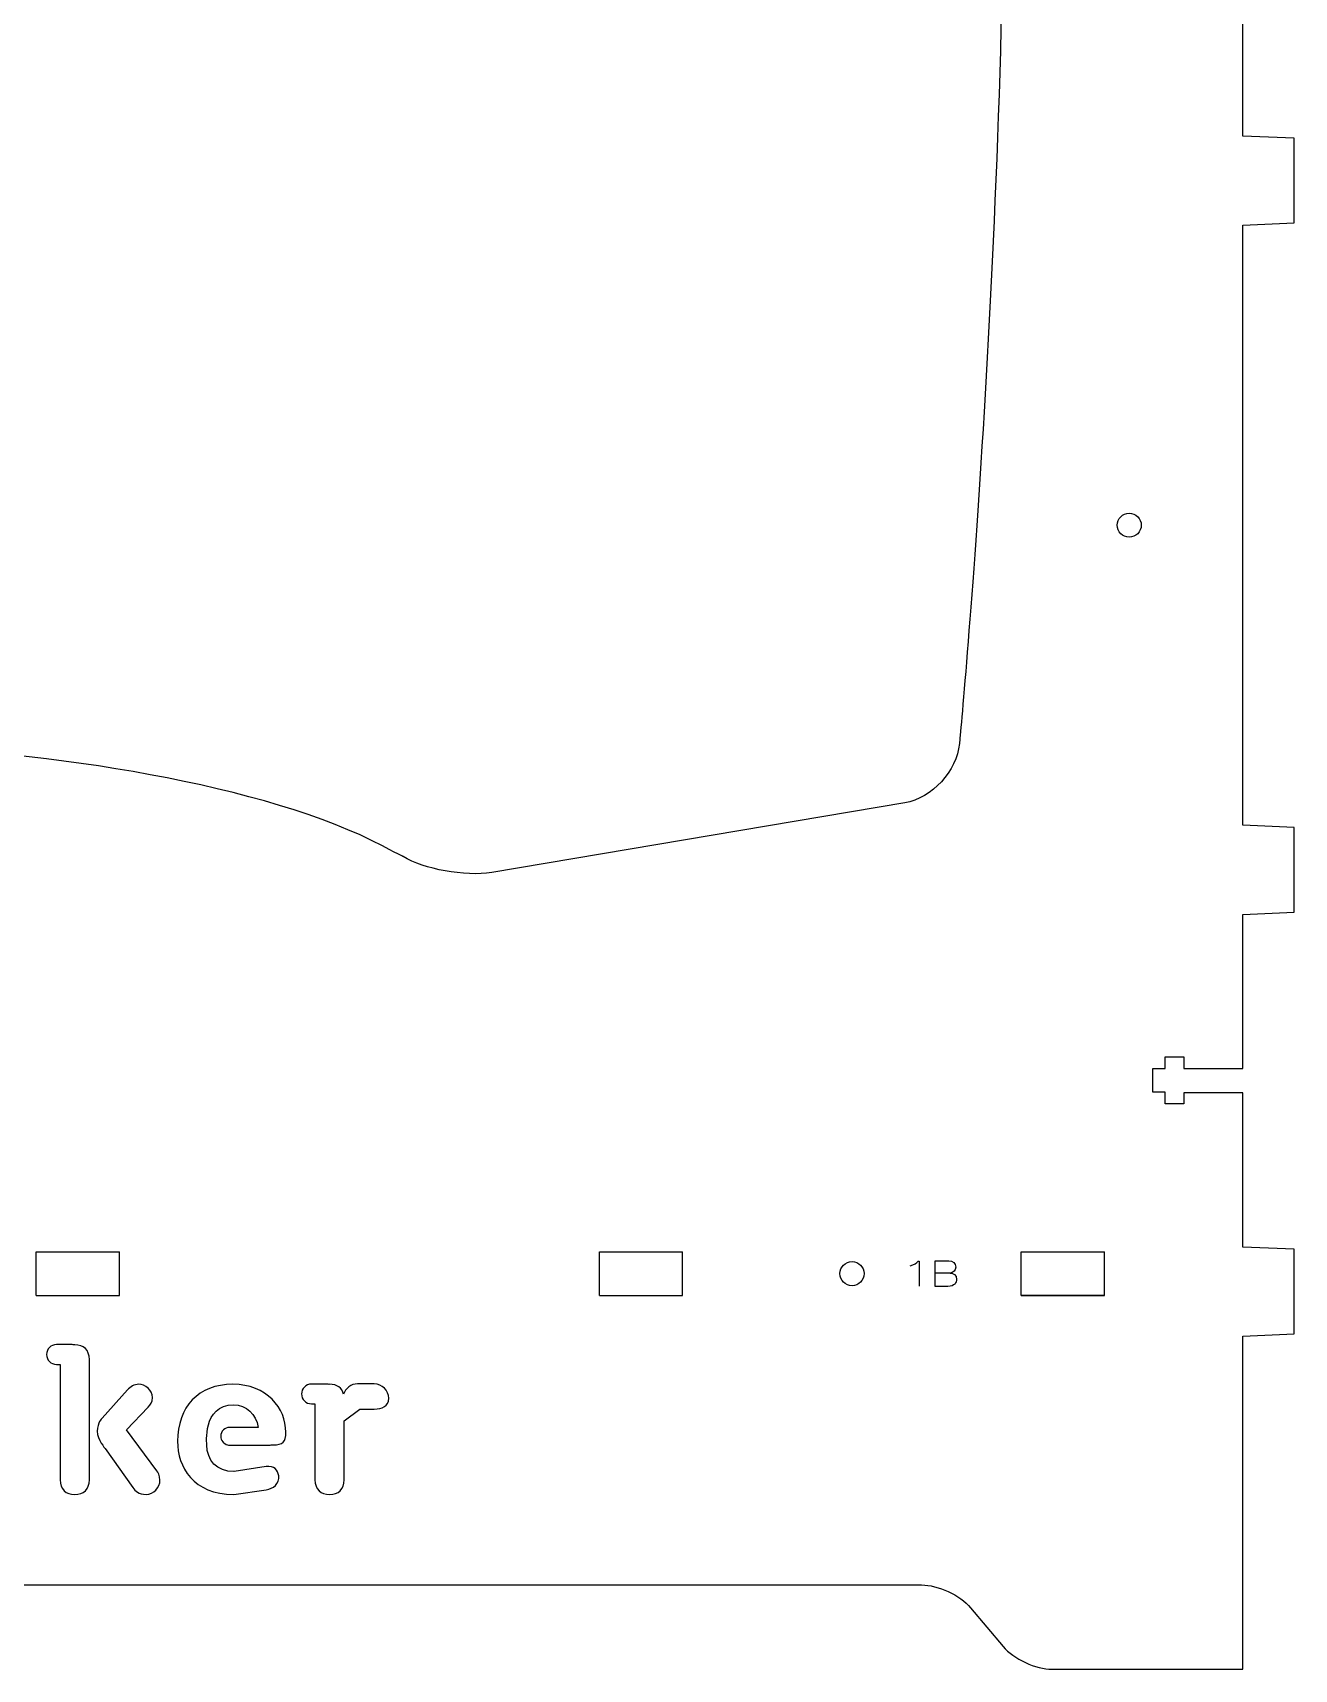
# Model space of a CAD drawing. Header units: millimetres. Extents: x -1166 to -93, y -857 to -63.
# Drawn here: x -616.2 to -466.6, y -856.7 to -662.7 of the extents above; entities that cross this region are included whole.
import ezdxf

# ---------------------------------------------------------------- set-up
doc = ezdxf.new("R2010")
doc.units = ezdxf.units.MM
doc.layers.add('CUTS', color=1, linetype='Continuous', true_color=0xff0000)
doc.layers.add('TEXT', color=5, linetype='Continuous', true_color=0x0000ff)

msp = doc.modelspace()

# ---------------------------------------------------------------- linework, layer by layer
at = {"layer": 'CUTS', "color": 1, "lineweight": 25, "true_color": 0xff0000}
for p, q in [((-615.76, -812.37), (-615.76, -807.17)), ((-615.76, -807.17), (-605.91, -807.17)), ((-605.91, -812.37), (-605.91, -807.17)), ((-548.98, -812.37), (-548.98, -807.17)), ((-548.98, -807.17), (-539.13, -807.17)), ((-539.13, -812.37), (-539.13, -807.17)), ((-498.98, -812.37), (-498.98, -807.17)), ((-498.98, -807.17), (-489.13, -807.17)), ((-489.13, -812.37), (-489.13, -807.17)), ((-615.76, -812.37), (-605.91, -812.37)), ((-548.98, -812.37), (-539.13, -812.37)), ((-498.98, -812.37), (-489.13, -812.37)), ((-489.13, -812.37), (-498.98, -812.37))]:
    msp.add_line(p, q, dxfattribs=at)
for points in [[(-472.71, -856.68), (-472.71, -817.17), (-466.62, -816.92), (-466.62, -806.87), (-472.71, -806.62), (-472.71, -788.32), (-479.73, -788.32), (-479.73, -789.65), (-481.93, -789.65), (-481.93, -788.25), (-483.37, -788.25), (-483.37, -785.47), (-481.93, -785.47), (-481.93, -784.07), (-479.73, -784.07), (-479.73, -785.47), (-472.71, -785.47), (-472.71, -767.18), (-466.62, -766.93), (-466.62, -756.87), (-472.71, -756.62), (-472.71, -685.45), (-466.62, -685.2), (-466.62, -675.17), (-472.71, -674.92), (-472.71, -656.6)], [(-512.79, -753.96), (-561.75, -762.23)], [(-574.73, -759.06), (-576.01, -758.41)], [(-760.84, -846.68), (-510.81, -846.68)], [(-505, -849.38), (-501.14, -853.97)], [(-495.33, -856.68), (-472.71, -856.68), (-472.71, -856.68)]]:
    msp.add_lwpolyline(points, dxfattribs=at)
for points in [[(-500.97, -632.47), (-500.97, -691.05), (-506.32, -746.92), (-506.32, -746.92)], [(-487.61, -721.04), (-487.61, -720.25), (-486.97, -719.61), (-486.19, -719.61)], [(-486.19, -719.61), (-485.4, -719.61), (-484.76, -720.25), (-484.76, -721.04)], [(-486.19, -722.46), (-486.97, -722.46), (-487.61, -721.82), (-487.61, -721.04)], [(-484.76, -721.04), (-484.76, -721.82), (-485.4, -722.46), (-486.19, -722.46)], [(-506.32, -746.92), (-506.63, -750.21), (-509.55, -753.38), (-512.79, -753.96)], [(-576.01, -758.41), (-590.15, -751.43), (-617.32, -747.33), (-635.85, -747.33)], [(-572.28, -760.32), (-572.28, -760.32), (-572.28, -760.32), (-574.73, -759.06)], [(-561.75, -762.23), (-565.01, -762.7), (-569.75, -761.84), (-572.28, -760.32)], [(-520.48, -809.77), (-520.48, -808.99), (-519.84, -808.35), (-519.05, -808.35)], [(-519.05, -808.35), (-518.27, -808.35), (-517.63, -808.99), (-517.63, -809.77)], [(-519.05, -811.2), (-519.84, -811.2), (-520.48, -810.56), (-520.48, -809.77)], [(-517.63, -809.77), (-517.63, -810.56), (-518.27, -811.2), (-519.05, -811.2)], [(-510.81, -846.68), (-508.87, -846.68), (-506.25, -847.89), (-505, -849.38)], [(-501.14, -853.97), (-499.89, -855.46), (-497.27, -856.68), (-495.33, -856.68)]]:
    msp.add_open_spline(points, degree=3, dxfattribs=at)
at = {"layer": 'TEXT', "color": 5, "lineweight": 25, "true_color": 0x0000ff}
for points in [[(-511.21, -808.28), (-511.1, -808.28), (-511.1, -811.26)], [(-509.21, -808.26), (-507.57, -808.26)], [(-507.68, -811.28), (-509.21, -811.28), (-509.21, -808.26), (-509.21, -808.26)], [(-507.43, -809.7), (-509.21, -809.7)], [(-507.43, -809.7), (-507.43, -809.71)], [(-611.52, -818.19), (-613.37, -818.19)], [(-613.37, -820.53), (-612.94, -820.53), (-612.94, -834.21)], [(-609.47, -834.21), (-609.47, -819.94)], [(-604.95, -823.56), (-607.97, -826.91)], [(-581.29, -822.87), (-583.15, -822.87)], [(-575.7, -822.84), (-577.67, -822.84)], [(-601.46, -833.14), (-605.07, -828.29), (-602.51, -825.6)], [(-583.15, -825.21), (-582.72, -825.21), (-582.72, -834.21)], [(-579.25, -834.21), (-579.25, -827.21), (-577.41, -825.82), (-575.7, -825.82)], [(-589.46, -828), (-592.84, -828)], [(-593.1, -830.07), (-593.1, -830.07), (-593.08, -830.07), (-593.08, -830.07)], [(-592.84, -830.1), (-588.17, -830.1)], [(-587.93, -830.07), (-587.69, -830.07)], [(-607.59, -830.5), (-604.31, -835.14)], [(-588.5, -832.64), (-592.32, -833.23), (-592.33, -833.24)], [(-592.33, -835.95), (-588.5, -835.42)]]:
    msp.add_lwpolyline(points, dxfattribs=at)
for points in [[(-512.15, -808.85), (-511.7, -808.73), (-511.39, -808.49), (-511.21, -808.28)], [(-507.57, -808.26), (-507.09, -808.26), (-506.76, -808.52), (-506.76, -809.01)], [(-506.76, -809.01), (-506.76, -809.37), (-507.07, -809.71), (-507.43, -809.7)], [(-506.66, -810.46), (-506.66, -810.81), (-506.89, -811.28), (-507.68, -811.28)], [(-507.43, -809.71), (-507.03, -809.72), (-506.66, -809.93), (-506.66, -810.46)], [(-613.37, -818.19), (-614.02, -818.19), (-614.54, -818.71), (-614.54, -819.36)], [(-611.28, -818.21), (-611.35, -818.2), (-611.43, -818.19), (-611.52, -818.19)], [(-611.21, -818.21), (-611.23, -818.21), (-611.25, -818.21), (-611.28, -818.21)], [(-609.47, -819.94), (-609.47, -818.8), (-610.16, -818.21), (-611.21, -818.21)], [(-614.54, -819.36), (-614.54, -820), (-614.02, -820.53), (-613.37, -820.53)], [(-603.62, -822.89), (-604.15, -822.89), (-604.6, -823.18), (-604.95, -823.56)], [(-601.98, -824.46), (-601.98, -823.58), (-602.84, -822.89), (-603.62, -822.89)], [(-602.51, -825.6), (-602.2, -825.27), (-601.98, -825.08), (-601.98, -824.46)], [(-592.45, -822.89), (-596.56, -822.89), (-599.01, -825.6), (-599.01, -829.65)], [(-586.17, -828.57), (-586.17, -825.72), (-588.45, -822.89), (-592.45, -822.89)], [(-583.15, -822.87), (-583.8, -822.87), (-584.32, -823.4), (-584.32, -824.04)], [(-584.32, -824.04), (-584.32, -824.69), (-583.8, -825.21), (-583.15, -825.21)], [(-581.05, -822.9), (-581.13, -822.88), (-581.21, -822.87), (-581.29, -822.87)], [(-580.98, -822.89), (-581.01, -822.89), (-581.03, -822.9), (-581.05, -822.9)], [(-579.32, -824.08), (-579.51, -823.3), (-580.12, -822.89), (-580.98, -822.89)], [(-577.67, -822.84), (-578.46, -822.84), (-579.11, -823.37), (-579.32, -824.08)], [(-573.98, -824.55), (-573.98, -823.61), (-574.75, -822.84), (-575.7, -822.84)], [(-575.7, -825.82), (-574.75, -825.82), (-573.98, -825.5), (-573.98, -824.55)], [(-595.54, -830.07), (-595.54, -830.07), (-596.1, -825.32), (-592.37, -825.32)], [(-592.37, -825.32), (-590.86, -825.32), (-589.68, -826.44), (-589.46, -828)], [(-607.97, -826.91), (-607.97, -826.91), (-608.53, -827.42), (-608.53, -828.43)], [(-608.53, -828.43), (-608.53, -829.49), (-607.59, -830.5), (-607.59, -830.5)], [(-592.84, -828), (-593.42, -828), (-593.89, -828.47), (-593.89, -829.05)], [(-599.01, -829.65), (-599.01, -832.67), (-597.18, -835.95), (-592.33, -835.95)], [(-592.33, -833.24), (-594.35, -833.24), (-595.54, -831.9), (-595.54, -830.07)], [(-593.89, -829.05), (-593.89, -829.54), (-593.55, -829.95), (-593.1, -830.07)], [(-593.08, -830.07), (-593, -830.09), (-592.92, -830.1), (-592.84, -830.1)], [(-588.17, -830.1), (-588.09, -830.1), (-588.01, -830.09), (-587.93, -830.07)], [(-587.69, -830.07), (-586.52, -830.07), (-586.17, -829.76), (-586.17, -828.57)], [(-612.94, -834.21), (-612.94, -835.35), (-612.25, -835.95), (-611.21, -835.95)], [(-611.21, -835.95), (-610.16, -835.95), (-609.47, -835.35), (-609.47, -834.21)], [(-602.74, -835.95), (-601.82, -835.95), (-601.1, -835.14), (-601.1, -834.26)], [(-601.1, -834.26), (-601.1, -833.69), (-601.34, -833.31), (-601.46, -833.14)], [(-587.02, -833.73), (-587.09, -833.09), (-587.58, -832.5), (-588.5, -832.64)], [(-588.5, -835.42), (-587.69, -835.27), (-586.92, -834.67), (-587.02, -833.73)], [(-582.72, -834.21), (-582.72, -835.35), (-582.03, -835.95), (-580.98, -835.95)], [(-580.98, -835.95), (-579.94, -835.95), (-579.25, -835.35), (-579.25, -834.21)], [(-604.31, -835.14), (-604.05, -835.52), (-603.6, -835.95), (-602.74, -835.95)]]:
    msp.add_open_spline(points, degree=3, dxfattribs=at)

doc.saveas('drawing.dxf')
